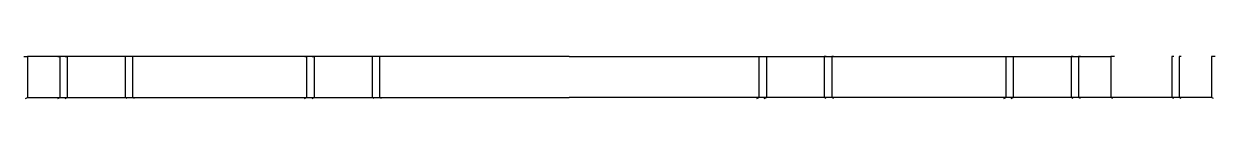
# Model space of a CAD drawing. Header units: metres. Extents: x -160 to 160, y 0 to 11.
import ezdxf

# ---------------------------------------------------------------- set-up
doc = ezdxf.new("R2010")
doc.units = ezdxf.units.M

msp = doc.modelspace()

# ---------------------------------------------------------------- linework, layer by layer
at = {"layer": 'EL-Trim', "color": 8}
for p, q in [((-150.62, 11.28), (-150.12, 11.28)), ((-150.12, 11.28), (-150.12, 0.28)), ((-148.62, 11.28), (-148.12, 11.28)), ((-148.12, 11.28), (-148.12, 0.28)), ((-132.6, 11.28), (-132.6, 0.28)), ((-132.1, 11.28), (-132.6, 11.28)), ((-82.4, 11.28), (-81.9, 11.28)), ((-81.9, 11.28), (-81.9, 0.28)), ((-66.37, 11.28), (-66.37, 0.28)), ((-65.87, 11.28), (-66.37, 11.28)), ((-64.37, 11.28), (-64.37, 0.28)), ((-63.87, 11.28), (-64.37, 11.28)), ((36.88, 11.28), (37.38, 11.28)), ((37.38, 11.28), (37.38, 0.28)), ((38.88, 11.28), (39.38, 11.28)), ((39.38, 11.28), (39.38, 0.28)), ((54.9, 11.28), (54.9, 0.28)), ((55.4, 11.28), (54.9, 11.28)), ((105.1, 11.28), (105.6, 11.28)), ((105.6, 11.28), (105.6, 0.28)), ((121.13, 11.28), (121.13, 0.28)), ((121.63, 11.28), (121.13, 11.28)), ((123.13, 11.28), (123.13, 0.28)), ((123.63, 11.28), (123.13, 11.28)), ((148.12, 11.28, 0.34), (148.12, 0.28, 0.34)), ((148.62, 11.28, 0.34), (148.12, 11.28, 0.34)), ((150.12, 11.28, 0.34), (150.12, 0.28, 0.34)), ((150.62, 11.28, 0.34), (150.12, 11.28, 0.34)), ((-150.67, 0), (-150.12, 0.28)), ((-148.67, 0), (-148.12, 0.28)), ((-132.05, 0), (-132.6, 0.28)), ((-82.45, 0), (-81.9, 0.28)), ((-65.82, 0), (-66.37, 0.28)), ((-63.82, 0), (-64.37, 0.28)), ((36.83, 0), (37.38, 0.28)), ((38.83, 0), (39.38, 0.28)), ((55.45, 0), (54.9, 0.28)), ((105.05, 0), (105.6, 0.28)), ((121.67, 0), (121.13, 0.28)), ((123.67, 0), (123.13, 0.28)), ((148.67, 0, 0.34), (148.12, 0.28, 0.34)), ((150.67, 0, 0.34), (150.12, 0.28, 0.34))]:
    msp.add_line(p, q, dxfattribs=at)
at = {"layer": 'FP-Proposed Wall'}
for p, q in [((-159.75, 11.28), (-158.75, 11.28)), ((-158.75, 11.28), (-158.75, 0.28)), ((131.75, 11.28), (131.75, 0.28)), ((132.75, 11.28), (131.75, 11.28)), ((-159.3, 0), (-158.75, 0.28)), ((132.3, 0), (131.75, 0.28))]:
    msp.add_line(p, q, dxfattribs=at)
at = {"layer": 'FP-Proposed Wall', "color": 1}
for p, q in [((-13.5, 11.28, -28.64), (-158.75, 11.27)), ((-13.5, 11.28, -28.64), (131.75, 11.27)), ((158.75, 11.28), (158.75, 0.28)), ((159.75, 11.28), (158.75, 11.28)), ((159.3, 0), (158.75, 0.28))]:
    msp.add_line(p, q, dxfattribs=at)
msp.add_lwpolyline([(158.75, 0.28), (131.75, 0.27)], dxfattribs=at)
at = {"layer": 'FP-Stair'}
for p, q in [((-130.6, 11.28), (-130.6, 0.28)), ((-130.1, 11.28), (-130.6, 11.28)), ((-84.4, 11.28), (-83.9, 11.28)), ((-83.9, 11.28), (-83.9, 0.28)), ((56.9, 11.28), (56.9, 0.28)), ((57.4, 11.28), (56.9, 11.28)), ((103.1, 11.28), (103.6, 11.28)), ((103.6, 11.28), (103.6, 0.28)), ((-158.75, 0.27), (-13.5, 0.28, -29.83)), ((-130.05, 0), (-130.6, 0.28)), ((-84.45, 0), (-83.9, 0.28)), ((131.75, 0.27), (-13.5, 0.28, -29.83)), ((57.45, 0), (56.9, 0.28)), ((103.05, 0), (103.6, 0.28))]:
    msp.add_line(p, q, dxfattribs=at)

doc.saveas('drawing.dxf')
